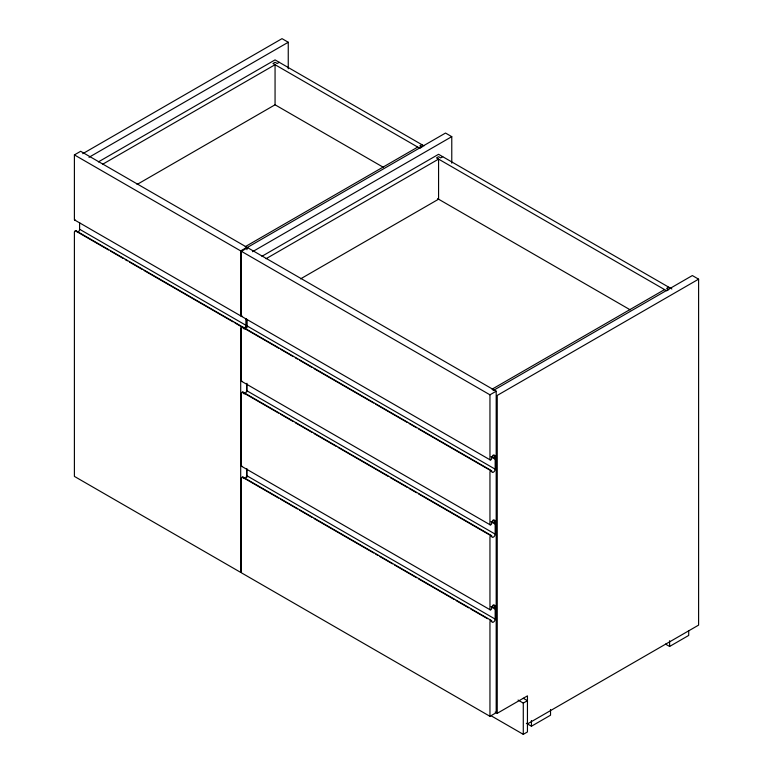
<?xml version="1.0" encoding="UTF-8"?>
<svg xmlns="http://www.w3.org/2000/svg" width="773" height="773" viewBox="0 0 773 773"><rect width="100%" height="100%" fill="white"/><g stroke="black" fill="none" stroke-linecap="round" stroke-linejoin="round"><path stroke-width="1.16" d="M75.271 219.938A1.227 0.705 -60 0 1 74.401 219.435L74.401 154.9L80.653 151.295L246.945 247.302L246.945 249.679M82.74 153.692L282.01 38.65L288.252 42.254L288.252 68.778M88.992 157.306L288.252 42.254M98.393 161.895L275.062 59.898L423.991 145.884M102.538 164.311L275.062 64.71L275.062 104.79L137.043 184.476M279.227 62.304L277.149 63.502L275.062 62.304L272.975 63.502L419.826 148.29L421.913 147.083L419.826 145.884L421.913 144.677M245.225 246.684L417.749 147.083M74.401 154.9L240.693 250.906L246.945 247.302M246.249 248.094L445.519 133.053L451.77 136.657L451.77 163.18M242.258 316.35A1.227 0.705 -60 0 1 241.389 315.848L241.389 251.302L247.64 247.698L496.198 391.206L496.198 457.751L495.164 458.35L492.024 456.543M252.5 251.708L451.77 136.657M261.902 256.298L438.571 154.3L671.863 288.986M266.057 258.713L438.571 159.112L438.571 199.192L300.552 278.879M442.736 156.706L440.658 157.905L438.571 156.706L436.494 157.905L666.655 290.793L668.742 289.585L666.655 288.387L668.742 287.189M492.053 389.196L664.577 289.585M493.077 390.607L692.347 275.555L698.599 279.169L698.599 625.115L527.447 723.924M241.389 251.302L489.956 394.819L496.198 391.206M698.599 279.169L497.242 395.418L497.242 713.305L495.164 712.097M490.981 456.746L495.164 459.152L496.198 458.553L496.198 522.693L495.164 523.292L492.024 521.485M490.981 521.678L495.164 524.094L496.198 523.495L496.198 607.675L495.164 608.274L492.024 606.467M490.981 606.67L495.164 609.076L496.198 608.477L496.198 712.706L489.956 716.31L241.389 572.803L241.389 478.603A1.227 0.705 -60 0 1 242.142 477.173A1.227 0.705 -60 0 1 243.089 477.356M497.242 713.305L527.447 695.864L527.447 731.944L523.282 734.35L490.913 715.663M518.065 700.067L523.282 703.082L527.447 700.676L523.273 698.27M526.336 723.286L531.438 726.234L550.531 715.209L550.531 709.479M665.534 644.102L669.611 646.46L688.704 635.435L688.704 630.855M275.062 104.79L383.379 167.326M437.528 198.593L630.208 309.838M493.068 455.142L495.164 456.35L495.164 458.35M494.111 457.345L496.198 458.553M74.662 220.005L240.944 316.012M241.64 316.408L490.208 459.916M79.609 222.576L79.609 229.262L245.901 325.269A2.454 1.42 -60 0 1 243.717 328.467M246.597 318.988L246.597 325.665L495.164 469.172A2.454 1.42 -60 0 1 493.425 472.187A2.454 1.42 -60 0 1 491.686 471.182L418.579 428.976M75.889 230.702L242.171 326.708M242.867 327.114L491.435 470.622M77.184 231.871L108.558 249.979M110.655 251.186L123.207 258.433M125.294 259.641L127.39 260.849M129.478 262.057L142.029 269.304M144.116 270.511L233.021 321.839M235.108 323.046L242.432 327.269A1.227 0.705 -60 0 0 241.562 326.766A1.227 0.705 -60 0 0 240.693 328.274L240.693 572.397L74.401 476.4L74.401 232.267A1.227 0.705 -60 0 1 75.271 230.76A1.227 0.705 -60 0 1 76.141 231.262A2.454 1.42 -60 0 0 76.198 231.745M278.628 348.169L243.128 327.675A2.454 1.42 -60 0 0 243.186 328.158M280.725 349.377L293.257 356.614M295.344 357.822L297.431 359.03M299.518 360.237L312.05 367.465M314.138 368.673L373.668 403.042M375.765 404.25L407.091 422.338M409.178 423.546L416.492 427.769M493.068 520.084L495.164 521.292L495.164 523.292M494.111 522.287L496.198 523.495M241.64 381.35L490.208 524.857M246.597 383.93L246.597 390.607L495.164 534.114A2.454 1.42 -60 0 1 493.425 537.119A2.454 1.42 -60 0 1 491.686 536.124L418.579 493.908M242.867 392.046L491.435 535.563M278.628 413.111L243.128 392.616A2.454 1.42 -60 0 0 243.186 393.099M280.725 414.318L293.257 421.556M295.344 422.763L312.05 432.407M314.138 433.614L336.071 446.282M338.159 447.48L388.297 476.429M390.384 477.637L407.091 487.28M409.178 488.488L416.492 492.71M493.068 605.066L495.164 606.274L495.164 608.274M494.111 607.269L496.198 608.477M241.64 466.332L490.208 609.839M246.597 468.911L246.597 475.588L495.164 619.096A2.454 1.42 -60 0 1 493.425 622.11A2.454 1.42 -60 0 1 491.686 621.106L489.599 619.898M242.867 477.038L491.435 620.545M278.628 498.102L243.128 477.598A2.454 1.42 -60 0 0 243.186 478.081M280.725 499.3L297.431 508.953M299.518 510.161L312.05 517.388M314.138 518.596L373.668 552.966M375.765 554.173L377.852 555.381M379.939 556.589L392.471 563.826M394.559 565.024L416.492 577.692M418.579 578.9L454.089 599.394M456.176 600.602L468.709 607.839M470.805 609.047L487.512 618.69M669.611 640.73L669.611 646.46M531.438 720.504L531.438 726.234M523.282 703.082L523.282 734.35M495.164 459.152L495.164 469.172M495.164 524.094L495.164 534.114M495.164 609.076L495.164 619.096M489.956 394.819L489.956 459.355A1.227 0.705 -60 0 0 490.826 459.858A1.227 0.705 -60 0 0 491.686 458.35A2.454 1.42 -60 0 1 493.425 455.345A2.454 1.42 -60 0 1 495.164 456.35M489.956 716.31L489.956 622.11A1.227 0.705 -60 0 1 490.826 620.603A1.227 0.705 -60 0 1 491.686 621.106M246.945 319.462L246.945 327.897M246.945 383.302L246.945 391.727M246.945 468.825L246.945 477.25M245.901 318.582L245.901 325.269M240.693 250.906L240.693 315.442A1.227 0.705 -60 0 0 241.785 315.78M495.164 606.274A2.454 1.42 -60 0 0 493.425 605.269A2.454 1.42 -60 0 0 491.686 608.274A1.227 0.705 -60 0 1 490.826 609.781A1.227 0.705 -60 0 1 489.956 609.279L489.956 537.119A1.227 0.705 -60 0 1 490.826 535.621A1.227 0.705 -60 0 1 491.686 536.124M242.258 466.274A1.227 0.705 -60 0 1 241.389 465.771L241.389 393.612A1.227 0.705 -60 0 1 242.142 392.182A1.227 0.705 -60 0 1 243.089 392.375M246.597 390.607A2.454 1.42 -60 0 1 243.988 393.844M79.609 229.262A2.454 1.42 -60 0 1 77.88 232.267M495.164 521.292A2.454 1.42 -60 0 0 493.425 520.287A2.454 1.42 -60 0 0 491.686 523.292A1.227 0.705 -60 0 1 490.826 524.799A1.227 0.705 -60 0 1 489.956 524.297L489.956 472.187A1.227 0.705 -60 0 1 490.826 470.68A1.227 0.705 -60 0 1 491.686 471.182M242.258 381.292A1.227 0.705 -60 0 1 241.389 380.789L241.389 328.67A1.227 0.705 -60 0 1 242.142 327.25A1.227 0.705 -60 0 1 243.089 327.433M246.597 325.665A2.454 1.42 -60 0 1 243.988 328.911M246.597 475.588A2.454 1.42 -60 0 1 244.857 478.603"/></g></svg>
